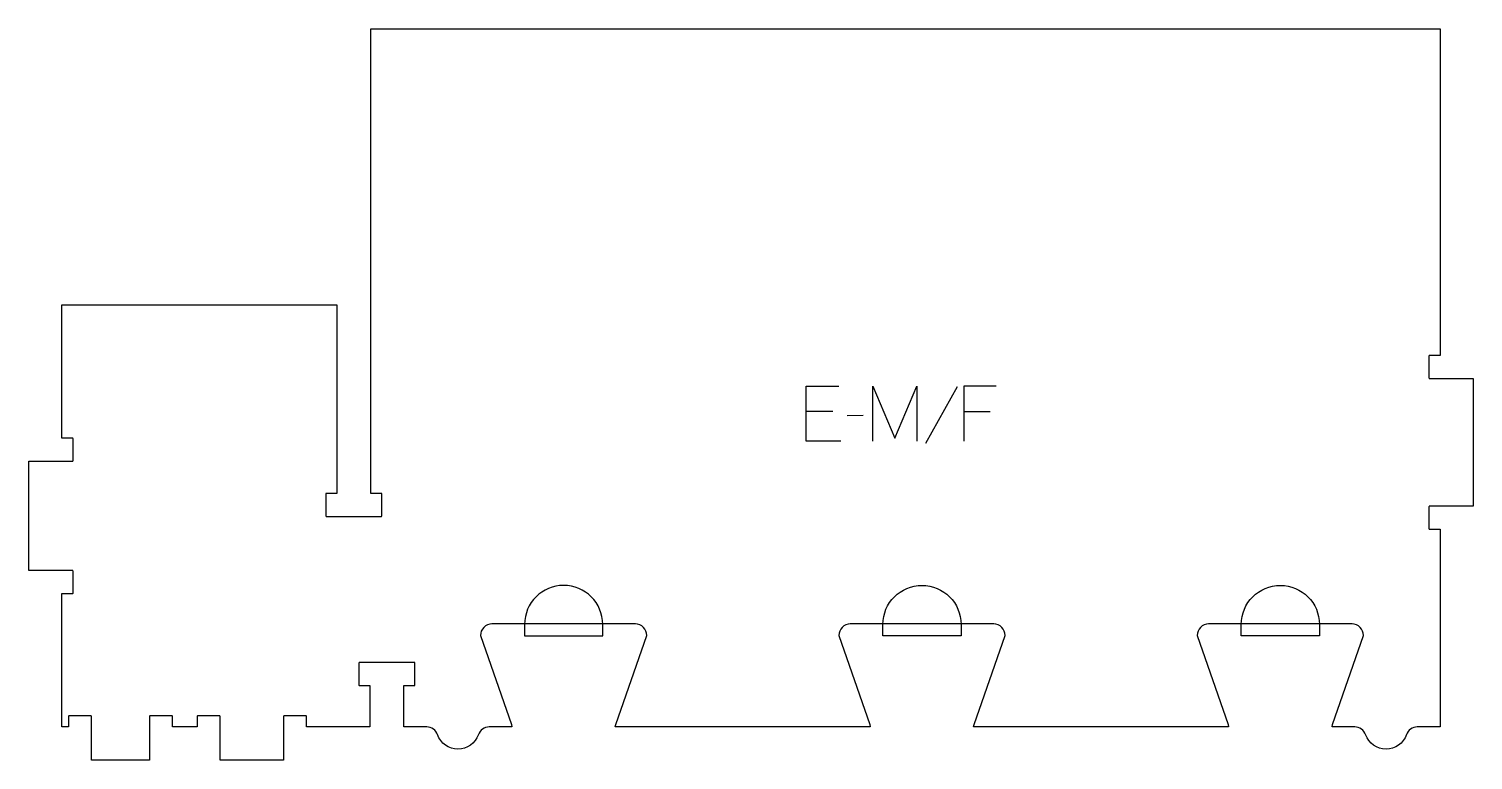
# Model space of a CAD drawing. Header units: millimetres. Extents: x -420 to 366, y -203 to 194.
import ezdxf

# ---------------------------------------------------------------- set-up
doc = ezdxf.new("R2010")
doc.units = ezdxf.units.MM
for name, color, linetype, true_color in [('1_ANYTOOL_1MMDEEP_LABELS_S', 2, 'Continuous', 0xffff00), ('4_ANYTOOL_CUTTHROUGH_OUTSI', 5, 'Continuous', 0x0000ff), ('5_ANYTOOL_HALF_MILL_9MM_IN', 3, 'Continuous', 0x00ff00)]:
    doc.layers.add(name, color=color, linetype=linetype, true_color=true_color)

msp = doc.modelspace()

# ---------------------------------------------------------------- linework, layer by layer
at = {"layer": '1_ANYTOOL_1MMDEEP_LABELS_S'}
for p, q in [((85.16, -0.47), (67.97, -31.24)), ((17.66, -13.93), (3, -13.93)), ((103.24, -13.97), (88.76, -13.97)), ((34.16, -16.11), (25.37, -16.2))]:
    msp.add_line(p, q, dxfattribs=at)
for points in [[(21.94, -30), (3, -30), (3, 0), (20.83, 0)], [(39.3, -30), (39.3, 0), (51.3, -28.37), (63.3, -0.13), (63.3, -30)], [(106.41, 0), (88.76, 0), (88.76, -30)]]:
    msp.add_lwpolyline(points, dxfattribs=at)
at = {"layer": '4_ANYTOOL_CUTTHROUGH_OUTSI'}
msp.add_lwpolyline([(347.83, -185.36), (335.42, -185.36, 0.317837), (329.53, -189.53, -0.707107), (307.37, -189.53, 0.317837), (301.48, -185.36), (289.08, -185.36), (289.32, -183.97), (306.21, -135.7), (306.23, -135.61, 0.414214), (299.98, -129.36), (221.98, -129.36, 0.414214), (215.73, -135.61), (215.74, -135.7), (232.64, -183.98), (232.87, -185.36), (94.18, -185.36), (94.42, -183.97), (111.31, -135.7), (111.33, -135.61, 0.414214), (105.08, -129.36), (27.08, -129.36, 0.414214), (20.83, -135.61), (20.84, -135.7), (37.74, -183.98), (37.97, -185.36), (-100.72, -185.36), (-100.48, -183.97), (-83.59, -135.7), (-83.57, -135.61, 0.414214), (-89.82, -129.36), (-167.82, -129.36, 0.414214), (-174.07, -135.61), (-174.06, -135.7), (-157.16, -183.98), (-156.93, -185.36), (-169.33, -185.36, 0.317837), (-175.22, -189.53, -0.707107), (-197.38, -189.53, 0.317837), (-203.27, -185.36), (-215.67, -185.36), (-215.67, -162.86), (-209.92, -162.86, 0.414214), (-209.67, -162.61), (-209.67, -150.61, 0.414214), (-209.92, -150.36), (-239.92, -150.36, 0.414214), (-240.17, -150.61), (-240.17, -162.61, 0.414214), (-239.92, -162.86), (-234.17, -162.86), (-234.17, -185.36), (-268.67, -185.36), (-268.67, -179.61, 0.414214), (-268.92, -179.36), (-280.92, -179.36, 0.414214), (-281.17, -179.61), (-281.17, -203.36), (-315.67, -203.36), (-315.67, -179.61, 0.414214), (-315.92, -179.36), (-327.92, -179.36, 0.414214), (-328.17, -179.61), (-328.17, -185.36), (-341.58, -185.36), (-341.58, -179.61, 0.414214), (-341.83, -179.36), (-353.83, -179.36, 0.414214), (-354.08, -179.61), (-354.08, -203.36), (-385.67, -203.36), (-385.67, -179.61, 0.414214), (-385.92, -179.36), (-397.92, -179.36, 0.414214), (-398.17, -179.61), (-398.17, -185.36), (-401.67, -185.36), (-401.67, -112.86), (-395.92, -112.86, 0.414214), (-395.67, -112.61), (-395.67, -100.61, 0.414214), (-395.92, -100.36), (-419.67, -100.36), (-419.67, -40.86), (-395.92, -40.86, 0.414214), (-395.67, -40.61), (-395.67, -28.61, 0.414214), (-395.92, -28.36), (-401.67, -28.36), (-401.67, 44.14), (-252.17, 44.14), (-252.17, -58.36), (-257.92, -58.36, 0.414214), (-258.17, -58.61), (-258.17, -70.61, 0.414214), (-257.92, -70.86), (-227.92, -70.86, 0.414214), (-227.67, -70.61), (-227.67, -58.61, 0.414214), (-227.92, -58.36), (-233.67, -58.36), (-233.67, 194.14), (347.83, 194.14), (347.83, 16.64), (342.08, 16.64, 0.414214), (341.83, 16.39), (341.83, 4.39, 0.414214), (342.08, 4.14), (365.83, 4.14), (365.83, -65.36), (342.08, -65.36, 0.414214), (341.83, -65.61), (341.83, -77.61, 0.414214), (342.08, -77.86), (347.83, -77.86), (347.83, -157.61)], format="xyb", close=True, dxfattribs=at)
at = {"layer": '5_ANYTOOL_HALF_MILL_9MM_IN'}
for points in [[(-107.57, -129.61, 1), (-150.07, -129.61), (-150.07, -135.86), (-107.57, -135.86)], [(44.83, -129.61, -1), (87.33, -129.61), (87.33, -135.86), (44.83, -135.86)], [(239.73, -129.61, -1), (282.23, -129.61), (282.23, -135.86), (239.73, -135.86)]]:
    msp.add_lwpolyline(points, format="xyb", close=True, dxfattribs=at)

doc.saveas('drawing.dxf')
